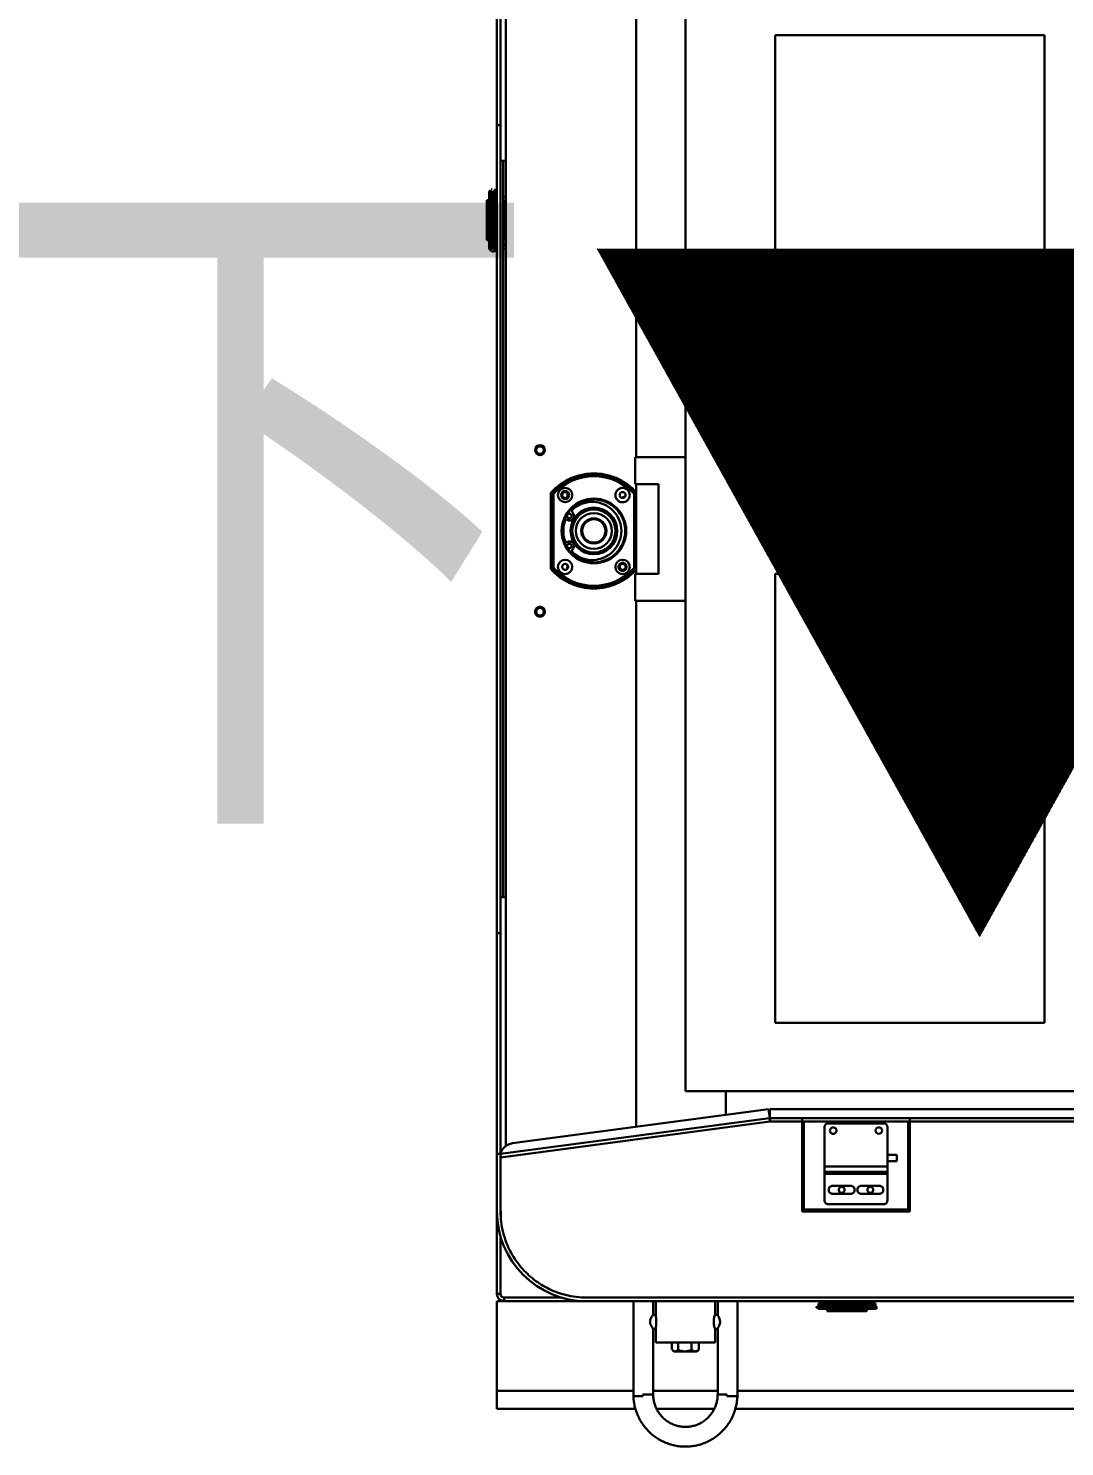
# Model space of a CAD drawing. Header units: millimetres. Extents: x 914 to 910632, y -176 to 682692.
# Drawn here: x 25103 to 25680, y 7690 to 8480 of the extents above; entities that cross this region are included whole.
import ezdxf

# ---------------------------------------------------------------- set-up
doc = ezdxf.new("R2010")
doc.units = ezdxf.units.MM
doc.layers.add('画图', color=3, linetype='Continuous', lineweight=30)
doc.styles.add('仿宋体', font='', dxfattribs={"width": 0.8})
doc.styles.get('仿宋体').set_extended_font_data('仿宋_GB2312')

# ---------------------------------------------------------------- blocks, each defined once
blk = doc.blocks.new('SDHGSJH')
at = {"color": 7, "linetype": 'Continuous', "lineweight": 30}
for p, q in [((2774.19, 490.21), (2047, 490.21)), ((2818.07, 490.21), (2785.94, 490.21)), ((2907, 490.21), (2829.82, 490.21)), ((2907, 490.21), (2907, 480.21)), ((2773.04, 483.34), (2773.04, 430.21)), ((2773.09, 483.21), (2773.05, 483.21)), ((2778.87, 483.21), (2778.86, 482.21)), ((2784.04, 445.51), (2784.04, 482.21)), ((2819.96, 482.21), (2819.96, 445.55)), ((2825.78, 482.21), (2825.77, 483.21)), ((2830.96, 430.21), (2830.96, 483.34)), ((2907, 480.21), (2907, 430.21)), ((2798.54, 458.21), (2798.54, 457.27)), ((2800.45, 458.04), (2801.62, 458.21)), ((2801.62, 458.21), (2802, 458.16)), ((2809.29, 457.42), (2808.5, 458.21)), ((2785.5, 453.21), (2785.5, 445.55)), ((2818.43, 453.21), (2785.53, 453.21)), ((2794.51, 457.21), (2794.51, 453.21)), ((2798.36, 457.4), (2798.54, 457.47)), ((2798.64, 457.21), (2798.64, 453.21)), ((2806.13, 457.21), (2806.13, 453.21)), ((2809.49, 453.21), (2809.49, 457.21)), ((2818.5, 445.4), (2818.5, 453.21)), ((2785.53, 445.55), (2784.04, 445.55)), ((2819.97, 445.55), (2818.5, 445.55)), ((2696, 434.51), (2728, 434.51)), ((2700.9, 435.81), (2706.13, 435.81)), ((2700.9, 435.81), (2700.9, 434.51)), ((2706.13, 434.51), (2706.13, 435.81)), ((2706.6, 435.81), (2717.4, 435.81)), ((2706.6, 435.52), (2706.6, 434.51)), ((2717.4, 435.52), (2706.6, 435.52)), ((2717.4, 435.81), (2717.88, 435.81)), ((2717.4, 434.51), (2717.4, 435.52)), ((2717.88, 435.81), (2723.1, 435.81)), ((2723.1, 434.51), (2723.1, 435.81)), ((2784.04, 430.21), (2784.04, 437.91)), ((2784.04, 437.88), (2785.53, 437.88)), ((2785.5, 437.88), (2785.5, 430.21)), ((2818.5, 430.21), (2818.5, 438.02)), ((2818.5, 437.88), (2819.97, 437.88)), ((2819.96, 437.88), (2819.96, 430.21)), ((2857, 430.21), (2097, 430.21)), ((2097, 428.21), (2857, 428.21)), ((2695.26, 433.77), (2695.85, 434.37)), ((2695.97, 433.16), (2695.26, 433.77)), ((2695.85, 434.37), (2728.15, 434.37)), ((2728.03, 433.16), (2695.97, 433.16)), ((2696.18, 432.81), (2727.82, 432.81)), ((2696.18, 431.51), (2696.18, 432.81)), ((2727.82, 431.51), (2696.18, 431.51)), ((2700.67, 431.51), (2700.67, 430.21)), ((2723.33, 431.51), (2723.33, 430.21)), ((2727.82, 432.81), (2727.82, 431.51)), ((2728.74, 433.77), (2728.03, 433.16)), ((2728.15, 434.37), (2728.74, 433.77)), ((2729.35, 433.16), (2728.74, 433.77)), ((2856.94, 428.09), (2858.86, 427.98)), ((2903, 430.21), (2857, 430.21)), ((2907, 430.21), (2857, 430.21)), ((2903, 428.21), (2871, 428.21)), ((2903, 428.21), (2903, 430.21)), ((2905, 394.21), (2905, 426.21)), ((2907, 426.21), (2905, 426.21)), ((2907, 380.21), (2907, 426.21)), ((2677, 380.21), (2737, 380.21)), ((2677, 330.21), (2677, 380.21)), ((2677, 379.21), (2678, 379.21)), ((2736, 379.21), (2678, 379.21)), ((2678, 379.21), (2678, 330.21)), ((2736, 330.21), (2736, 379.21)), ((2737, 380.21), (2737, 330.21)), ((2904.75, 382.25), (2904.88, 380.15)), ((2905, 380.21), (2905, 348.21)), ((2905, 350.21), (2905, 380.21)), ((2907, 348.21), (2907, 380.21)), ((2689.5, 359.21), (2689.5, 374.21)), ((2691.5, 376.21), (2722.5, 376.21)), ((2724.5, 374.21), (2724.5, 359.21)), ((2704, 370.46), (2694, 370.46)), ((2694, 365.96), (2704, 365.96)), ((2720, 370.46), (2710, 370.46)), ((2710, 365.96), (2720, 365.96)), ((2689.5, 359.21), (2724.5, 359.21)), ((2689.5, 358.21), (2689.5, 359.21)), ((2724.5, 358.21), (2689.5, 358.21)), ((2689.5, 358.21), (2689.5, 355.21)), ((2724.5, 359.21), (2724.5, 358.21)), ((2724.5, 355.21), (2724.5, 358.21)), ((2737, 358.71), (2737, 358.71)), ((2689.5, 352.21), (2684.3, 352.21)), ((2684.3, 352.21), (2684.3, 348.81)), ((2684.3, 348.81), (2689.5, 348.81)), ((2689.5, 355.21), (2724.5, 355.21)), ((2689.5, 333.21), (2689.5, 355.21)), ((2724.5, 355.21), (2724.5, 333.21)), ((2737, 350.71), (2737, 350.71)), ((2904.74, 350.19), (2754.93, 330.22)), ((2755, 330.21), (2905, 350.21)), ((2905, 348.21), (2755.2, 328.24)), ((2904.74, 350.19), (2905, 348.21)), ((2905, 348.21), (2907, 348.21)), ((2905, 348.21), (2905, 225.21)), ((2907, 348.21), (2907, 225.21)), ((2898.31, 342.28), (2755.73, 323.26)), ((2902, -343.34), (2902, 343.77)), ((2829.5, 40.21), (2829.5, 333.1)), ((2677, 330.21), (2277, 330.21)), ((2277, 328.21), (2677, 328.21)), ((2677, 328.21), (2677, 330.21)), ((2678, 330.21), (2677, 330.21)), ((2737, 328.21), (2677, 328.21)), ((2678, 330.21), (2736, 330.21)), ((2722.5, 331.21), (2691.5, 331.21)), ((2737, 330.21), (2736, 330.21)), ((2737, 330.21), (2737, 328.21)), ((2754.8, 330.21), (2737, 330.21)), ((2737, 330.21), (2755, 330.21)), ((2737, 328.21), (2754.8, 328.21)), ((2754.8, 328.21), (2754.8, 330.21)), ((2754.93, 328.21), (2754.8, 328.21)), ((2755.2, 328.24), (2754.93, 330.22)), ((2754.93, 323.21), (2754.93, 328.21)), ((2755.2, 326.21), (2754.93, 326.21)), ((2755.2, 328.24), (2755.07, 328.22)), ((2755.07, 328.22), (2755.73, 323.26)), ((2755.2, 326.21), (2755.29, 326.52)), ((2779.5, 326.43), (2779.5, 313.21)), ((2199.07, 323.21), (2754.93, 323.21)), ((2152, 313.21), (2802, 313.21)), ((2802, 313.21), (2802, -312.79)), ((2602, 275.21), (2602, 25.21)), ((2752, 275.21), (2602, 275.21)), ((2752, 25.21), (2752, 275.21)), ((2907, 225.21), (2905, 225.21)), ((2905, 225.21), (2905, -224.79)), ((2907, 225.21), (2907, -224.79)), ((2903.5, 205.21), (2903.5, -204.79)), ((2802, 40.21), (2830, 40.21)), ((2830, 40.21), (2830, 25.21)), ((2602, 25.21), (2752, 25.21)), ((2817, 25.21), (2817, -24.79)), ((2830, 25.21), (2817, 25.21)), ((2829.5, -24.79), (2829.5, 25.21)), ((2830, 22.06), (2830.5, 21.86)), ((2830, -19.51), (2830, 22.06)), ((2830.5, 21.86), (2830.5, -19.32)), ((2867.65, 20.76), (2867.88, 22.19)), ((2875.5, 21.86), (2876, 22.06)), ((2875.5, -19.32), (2875.5, 21.86)), ((2876, 22.06), (2876, -19.51)), ((2877, 22.44), (2877, -19.89)), ((2867.51, 7.28), (2869.17, 7.97)), ((2869.17, -5.43), (2867.51, -4.74)), ((2830.5, -19.32), (2830, -19.51)), ((2835.75, -18.01), (2837, -17.29)), ((2867.75, -19.45), (2867.75, -18.01)), ((2876, -19.51), (2875.5, -19.32)), ((2602, -24.79), (2602, -274.79)), ((2752, -24.79), (2602, -24.79)), ((2752, -274.79), (2752, -24.79)), ((2817, -24.79), (2830, -24.79)), ((2830, -24.79), (2830, -39.79)), ((2802, -39.79), (2830, -39.79)), ((2829.5, -332.68), (2829.5, -39.79)), ((2903.5, -155.79), (2902, -155.79)), ((2902, -157.79), (2903.5, -157.79)), ((2908.3, -154.79), (2907.3, -154.79)), ((2907.3, -154.79), (2907.3, -154.89)), ((2907.3, -154.89), (2908.3, -154.89)), ((2907.3, -188.69), (2907.3, -154.89)), ((2908.3, -154.29), (2908.3, -154.79)), ((2909.59, -154.29), (2908.3, -154.29)), ((2908.3, -154.89), (2908.3, -155.97)), ((2908.3, -187.6), (2908.3, -155.97)), ((2908.3, -155.97), (2909.59, -155.97)), ((2909.59, -155.97), (2909.59, -187.6)), ((2910.56, -155.05), (2909.85, -154.34)), ((2909.95, -187.82), (2909.95, -155.76)), ((2911.15, -155.64), (2910.56, -155.05)), ((2911.15, -155.64), (2911.15, -187.93)), ((2911.3, -155.79), (2911.3, -187.79)), ((2902, -158.79), (2903.5, -158.79)), ((2903.5, -158.85), (2902, -158.88)), ((2903.5, -160.45), (2903.1, -160.45)), ((2903.1, -160.45), (2903.1, -183.12)), ((2907.3, -160.45), (2907, -160.45)), ((2912.6, -160.69), (2911.3, -160.69)), ((2912.6, -160.69), (2912.6, -165.91)), ((2912.31, -166.39), (2911.3, -166.39)), ((2912.31, -166.39), (2912.31, -177.19)), ((2912.6, -166.39), (2912.31, -166.39)), ((2912.6, -165.91), (2912.6, -166.39)), ((2912.6, -166.39), (2912.6, -177.19)), ((2911.3, -177.19), (2912.31, -177.19)), ((2912.31, -177.19), (2912.6, -177.19)), ((2912.6, -177.19), (2912.6, -177.66)), ((2912.6, -177.66), (2912.6, -182.89)), ((2902, -184.79), (2903.5, -184.79)), ((2903.5, -183.12), (2903.1, -183.12)), ((2907.3, -183.12), (2907, -183.12)), ((2908.3, -188.69), (2907.3, -188.69)), ((2907.3, -188.79), (2908.3, -188.79)), ((2909.59, -187.6), (2908.3, -187.6)), ((2908.3, -187.6), (2908.3, -188.69)), ((2910.56, -188.53), (2909.95, -187.82)), ((2911.15, -187.93), (2910.56, -188.53)), ((2911.3, -182.89), (2912.6, -182.89)), ((2902, -204.79), (2905, -204.79)), ((2905, -224.79), (2907, -224.79)), ((2905, -347.79), (2905, -224.79)), ((2907, -224.79), (2907, -347.79)), ((2602, -274.79), (2752, -274.79))]:
    blk.add_line(p, q, dxfattribs=at)
at = {"color": 8, "linetype": 'Continuous', "lineweight": 30}
for p, q in [((2778.86, 482.21), (2784.04, 482.21)), ((2819.96, 482.21), (2825.78, 482.21)), ((2047, 480.21), (2773.04, 480.21)), ((2784.04, 480.21), (2819.96, 480.21)), ((2830.96, 480.21), (2907, 480.21)), ((2717.88, 435.81), (2717.88, 434.51)), ((2755.33, 326.23), (2755.2, 326.21)), ((2911.3, -165.91), (2912.6, -165.91)), ((2912.6, -177.66), (2911.3, -177.66))]:
    blk.add_line(p, q, dxfattribs=at)
at = {"color": 7, "linetype": 'Continuous', "lineweight": 30}
for centre, radius in [((2694.3, 335.21), 1.8), ((2883, 46.27), 2.1), ((2837, 21.27), 4), ((2869, 21.27), 4), ((2853, 1.27), 18), ((2853, 1.27), 17.5), ((2853, 1.27), 13), ((2853, 1.27), 12.5), ((2853, 1.27), 12), ((2853, 1.27), 10), ((2853, 1.27), 7), ((2853, 1.27), 6.5), ((2869, -18.73), 4), ((2869, -18.73), 2.25), ((2883, -43.73), 2.75)]:
    blk.add_circle(centre, radius, dxfattribs=at)
for centre, radius, start, end in [((2773.13, 479.46), 63.7, 224.88354, 225.06982), ((2857, 380.21), 50, 0, 90), ((2903, 426.21), 2, 0, 90), ((2897.25, 350.21), 8, 277.59464, 345.57033), ((2853, 1.27), 31, 42.10345, 137.89655), ((2853, 1.27), 30.5, 42.46372, 137.53628), ((2853.9, 1.27), 16.2, 48.643, 311.357), ((2853, 1.27), 31, 222.10345, 317.89655), ((2853, 1.27), 30.5, 222.46372, 317.53628), ((2914.8, -159.29), 6, 135.00675, 143.99108), ((2925.76, -141.2), 20.54, 224.68781, 225.26556)]:
    blk.add_arc(centre, radius, start, end, dxfattribs=at)
for points, knots in [([(2830.93, 483.21), (2830.92, 483.47), (2830.89, 484.73), (2830.61, 486.99), (2829.97, 489.95), (2829, 492.83), (2827.75, 495.59), (2826.22, 498.21), (2824.42, 500.65), (2822.38, 502.89), (2820.12, 504.9), (2817.66, 506.67), (2815.03, 508.17), (2812.25, 509.39), (2809.37, 510.31), (2806.4, 510.93), (2803.39, 511.23), (2800.36, 511.22), (2797.35, 510.89), (2794.39, 510.25), (2791.52, 509.3), (2788.76, 508.06), (2786.14, 506.54), (2783.69, 504.75), (2781.45, 502.72), (2779.42, 500.46), (2777.65, 498), (2776.14, 495.38), (2774.91, 492.61), (2773.97, 489.72), (2773.36, 486.75), (2773.09, 484.57), (2773.07, 483.39), (2773.07, 483.21)], [0, 0, 0, 0, 0.008582, 0.042564, 0.076555, 0.110547, 0.144538, 0.178529, 0.212518, 0.246505, 0.280493, 0.314477, 0.348461, 0.382442, 0.416424, 0.450404, 0.484384, 0.518361, 0.552339, 0.586317, 0.620295, 0.654274, 0.688253, 0.722232, 0.756213, 0.790196, 0.82418, 0.858165, 0.892153, 0.926141, 0.96013, 0.994121, 1, 1, 1, 1]), ([(2784.05, 482.21), (2784.05, 482.46), (2784.05, 483.51), (2784.27, 485.35), (2784.83, 487.67), (2785.7, 489.89), (2786.86, 491.99), (2788.28, 493.91), (2789.94, 495.62), (2791.81, 497.1), (2793.86, 498.32), (2796.06, 499.25), (2798.36, 499.89), (2800.72, 500.22), (2803.11, 500.23), (2805.47, 499.93), (2807.78, 499.31), (2809.98, 498.39), (2812.05, 497.19), (2813.94, 495.73), (2815.61, 494.03), (2817.05, 492.12), (2818.23, 490.04), (2819.12, 487.83), (2819.71, 485.51), (2819.94, 483.62), (2819.95, 482.52), (2819.96, 482.21)], [0, 0, 0, 0, 0.013413, 0.0555565, 0.097723, 0.1398914, 0.1820618, 0.2242369, 0.2664173, 0.3086026, 0.3507931, 0.3929914, 0.4351937, 0.4773969, 0.5196097, 0.5618194, 0.6040274, 0.646239, 0.6884436, 0.7306449, 0.7728402, 0.8150291, 0.8572143, 0.8993919, 0.9415661, 0.9837357, 1, 1, 1, 1]), ([(2773.05, 483.21), (2773.18, 483.21), (2773.43, 483.21), (2774.81, 483.21), (2776.7, 483.21), (2778.15, 483.21), (2778.87, 483.21)], [0, 0, 0, 0, 0.250002, 0.499998, 0.749997, 1, 1, 1, 1]), ([(2825.77, 483.21), (2826.49, 483.21), (2827.92, 483.21), (2829.66, 483.21), (2830.79, 483.21), (2830.87, 483.21), (2830.91, 483.21)], [0, 0, 0, 0, 0.259642, 0.519283, 0.778914, 1, 1, 1, 1]), ([(2796.57, 458.21), (2796.21, 458.16), (2795.49, 458.04), (2794.84, 457.49), (2794.51, 457.21)], [0, 0, 0, 0, 0.49807, 1, 1, 1, 1]), ([(2794.51, 457.21), (2794.77, 457.48), (2795.31, 458.04), (2795.9, 458.15), (2796.19, 458.21)], [0, 0, 0, 0, 0.498759, 1, 1, 1, 1]), ([(2796.57, 458.21), (2796.31, 458.21), (2795.77, 458.21), (2795.46, 458.21), (2795.53, 458.21), (2795.54, 458.21)], [0, 0, 0, 0, 0.4414792, 0.8985341, 1, 1, 1, 1]), ([(2798.64, 457.21), (2798.31, 457.48), (2797.65, 458.04), (2796.93, 458.15), (2796.57, 458.21)], [0, 0, 0, 0, 0.498768, 1, 1, 1, 1]), ([(2802.38, 458.21), (2801.82, 458.21), (2800.69, 458.21), (2799.06, 458.21), (2797.61, 458.21), (2796.91, 458.21), (2796.57, 458.21)], [0, 0, 0, 0, 0.245681, 0.500016, 0.754349, 1, 1, 1, 1]), ([(2802.38, 458.21), (2801.73, 458.16), (2800.42, 458.04), (2799.23, 457.49), (2798.64, 457.21)], [0, 0, 0, 0, 0.498102, 1, 1, 1, 1]), ([(2806.13, 457.21), (2805.54, 457.48), (2804.35, 458.04), (2803.04, 458.15), (2802.38, 458.21)], [0, 0, 0, 0, 0.498742, 1, 1, 1, 1]), ([(2807.81, 458.21), (2807.52, 458.21), (2806.93, 458.21), (2805.61, 458.21), (2804.07, 458.21), (2802.95, 458.21), (2802.38, 458.21)], [0, 0, 0, 0, 0.250003, 0.500004, 0.750011, 1, 1, 1, 1]), ([(2807.81, 458.21), (2807.52, 458.16), (2806.93, 458.04), (2806.4, 457.49), (2806.13, 457.21)], [0, 0, 0, 0, 0.498072, 1, 1, 1, 1]), ([(2808.46, 458.21), (2808.45, 458.21), (2808.44, 458.21), (2808.04, 458.21), (2807.81, 458.21)], [0, 0, 0, 0, 0.437504, 1, 1, 1, 1]), ([(2809.27, 457.4), (2809.08, 457.6), (2808.61, 458.07), (2808.11, 458.16), (2807.81, 458.21)], [0, 0, 0, 0, 0.420132, 1, 1, 1, 1]), ([(2782.7, 441.71), (2782.72, 441.97), (2782.75, 442.49), (2783.01, 443.45), (2783.49, 444.48), (2783.88, 445.17), (2784.03, 445.47), (2784.03, 445.5), (2784.03, 445.51)], [0, 0, 0, 0, 0.1283009, 0.2644613, 0.5277932, 0.7906566, 0.9243572, 1, 1, 1, 1]), ([(2786.2, 441.71), (2786.2, 441.96), (2786.19, 442.46), (2786.11, 443.42), (2785.92, 444.49), (2785.71, 445.2), (2785.58, 445.5), (2785.55, 445.53), (2785.53, 445.55)], [0, 0, 0, 0, 0.1215796, 0.2505619, 0.4999379, 0.7493075, 0.8780649, 1, 1, 1, 1]), ([(2818.5, 445.4), (2818.5, 445.36), (2818.5, 445.18), (2818.41, 444.48), (2818.31, 443.42), (2818.25, 442.46), (2818.25, 441.96), (2818.25, 441.71)], [0, 0, 0, 0, 0.104208, 0.40261, 0.7007, 0.854743, 1, 1, 1, 1]), ([(2819.97, 445.55), (2819.99, 445.53), (2820.05, 445.5), (2820.32, 445.18), (2820.84, 444.47), (2821.39, 443.45), (2821.7, 442.49), (2821.73, 441.97), (2821.75, 441.71)], [0, 0, 0, 0, 0.1238619, 0.2506204, 0.5000255, 0.74908, 0.8782671, 1, 1, 1, 1]), ([(2696, 434.51), (2696, 434.51), (2696, 434.51), (2695.97, 434.48), (2695.92, 434.43), (2695.88, 434.39), (2695.85, 434.37)], [0, 0, 0, 0, 0.222297, 0.458864, 0.716342, 1, 1, 1, 1]), ([(2706.13, 435.81), (2706.19, 435.81), (2706.33, 435.81), (2706.48, 435.81), (2706.58, 435.81), (2706.59, 435.81), (2706.6, 435.81)], [0, 0, 0, 0, 0.249883, 0.499935, 0.749881, 1, 1, 1, 1]), ([(2706.6, 435.81), (2706.6, 435.8), (2706.6, 435.77), (2706.6, 435.6), (2706.6, 435.52)], [0, 0, 0, 0, 0.50004, 1, 1, 1, 1]), ([(2717.4, 435.52), (2717.4, 435.6), (2717.4, 435.77), (2717.4, 435.8), (2717.4, 435.81)], [0, 0, 0, 0, 0.49996, 1, 1, 1, 1]), ([(2784.03, 437.91), (2784.03, 437.92), (2784.03, 437.95), (2783.88, 438.25), (2783.49, 438.95), (2783.01, 439.97), (2782.75, 440.94), (2782.72, 441.46), (2782.7, 441.71)], [0, 0, 0, 0, 0.075684, 0.209427, 0.47253, 0.735275, 0.871573, 1, 1, 1, 1]), ([(2785.53, 437.88), (2785.55, 437.89), (2785.58, 437.92), (2785.71, 438.22), (2785.92, 438.93), (2786.11, 440), (2786.19, 440.96), (2786.2, 441.47), (2786.2, 441.71)], [0, 0, 0, 0, 0.121815, 0.250436, 0.499907, 0.749483, 0.878421, 1, 1, 1, 1]), ([(2818.25, 441.71), (2818.25, 441.47), (2818.25, 440.96), (2818.31, 440), (2818.41, 438.94), (2818.5, 438.2), (2818.5, 438.01), (2818.5, 437.95)], [0, 0, 0, 0, 0.138406, 0.285182, 0.569281, 0.853462, 1, 1, 1, 1]), ([(2821.75, 441.71), (2821.73, 441.46), (2821.7, 440.94), (2821.39, 439.97), (2820.84, 438.95), (2820.32, 438.24), (2820.05, 437.92), (2819.99, 437.89), (2819.97, 437.88)], [0, 0, 0, 0, 0.121614, 0.250686, 0.500289, 0.749458, 0.876176, 1, 1, 1, 1]), ([(2695.97, 433.16), (2696.02, 433.12), (2696.1, 433.05), (2696.17, 432.92), (2696.18, 432.84), (2696.18, 432.81)], [0, 0, 0, 0, 0.498673, 0.763987, 1, 1, 1, 1]), ([(2727.82, 432.81), (2727.82, 432.84), (2727.83, 432.92), (2727.9, 433.05), (2727.98, 433.12), (2728.03, 433.16)], [0, 0, 0, 0, 0.2360405, 0.5009347, 1, 1, 1, 1]), ([(2857, 428.21), (2858.95, 428.14), (2862.91, 428), (2868.85, 426.85), (2874.29, 425.11), (2879.12, 422.91), (2883.34, 420.44), (2887.32, 417.54), (2891, 414.21), (2894.32, 410.53), (2897.23, 406.55), (2899.69, 402.33), (2901.89, 397.5), (2903.64, 392.07), (2904.79, 386.13), (2904.93, 382.16), (2905, 380.21)], [0, 0, 0, 0, 0.077629, 0.157663, 0.23995, 0.304275, 0.368607, 0.4343, 0.500001, 0.565693, 0.631394, 0.695718, 0.760048, 0.84233, 0.922368, 1, 1, 1, 1]), ([(2905, 380.21), (2904.93, 382.16), (2904.79, 386.13), (2903.64, 392.07), (2901.89, 397.5), (2899.69, 402.33), (2897.23, 406.55), (2894.32, 410.53), (2891, 414.21), (2887.32, 417.54), (2883.34, 420.44), (2879.12, 422.91), (2874.29, 425.11), (2868.85, 426.85), (2862.91, 428), (2858.95, 428.14), (2857, 428.21)], [0, 0, 0, 0, 0.077629, 0.157665, 0.239952, 0.304275, 0.368606, 0.4343, 0.499999, 0.565693, 0.631393, 0.695718, 0.76005, 0.84233, 0.922368, 1, 1, 1, 1]), ([(2903, 430.21), (2903.5, 430.16), (2904.28, 430.08), (2905.21, 429.58), (2905.85, 429.06), (2906.37, 428.42), (2906.86, 427.49), (2906.95, 426.72), (2907, 426.21)], [0, 0, 0, 0, 0.23947, 0.368375, 0.49999, 0.631645, 0.760549, 1, 1, 1, 1]), ([(2737, 379.21), (2736.98, 379.21), (2736.95, 379.21), (2736.72, 379.21), (2736.39, 379.21), (2736.13, 379.21), (2736, 379.21)], [0, 0, 0, 0, 0.25, 0.500007, 0.750015, 1, 1, 1, 1]), ([(2689.5, 374.21), (2689.53, 374.46), (2689.57, 374.85), (2689.82, 375.32), (2690.08, 375.64), (2690.39, 375.89), (2690.86, 376.14), (2691.25, 376.19), (2691.5, 376.21)], [0, 0, 0, 0, 0.239416, 0.369623, 0.499983, 0.630152, 0.760547, 1, 1, 1, 1]), ([(2722.5, 376.21), (2722.75, 376.19), (2723.14, 376.14), (2723.61, 375.89), (2723.92, 375.64), (2724.18, 375.32), (2724.43, 374.85), (2724.47, 374.46), (2724.5, 374.21)], [0, 0, 0, 0, 0.2394529, 0.3696593, 0.5000188, 0.6302417, 0.7605845, 1, 1, 1, 1]), ([(2694, 370.46), (2693.72, 370.43), (2693.28, 370.39), (2692.76, 370.11), (2692.4, 369.81), (2692.11, 369.46), (2691.83, 368.93), (2691.7, 368.21), (2691.83, 367.49), (2692.11, 366.97), (2692.4, 366.61), (2692.76, 366.32), (2693.28, 366.04), (2693.72, 365.99), (2694, 365.96)], [0, 0, 0, 0, 0.119725, 0.184839, 0.249994, 0.3151, 0.380268, 0.499996, 0.619724, 0.684816, 0.750005, 0.815085, 0.880275, 1, 1, 1, 1]), ([(2697.35, 368.21), (2697.37, 368.42), (2697.41, 368.74), (2697.61, 369.12), (2697.83, 369.39), (2698.09, 369.6), (2698.47, 369.8), (2699, 369.9), (2699.53, 369.8), (2699.91, 369.6), (2700.17, 369.39), (2700.39, 369.12), (2700.59, 368.74), (2700.63, 368.42), (2700.65, 368.21)], [0, 0, 0, 0, 0.1197174, 0.1848198, 0.2500135, 0.3150918, 0.3802868, 0.4999902, 0.6197389, 0.6847897, 0.7500046, 0.8150683, 0.8802739, 1, 1, 1, 1]), ([(2700.65, 368.21), (2700.63, 368), (2700.59, 367.68), (2700.39, 367.3), (2700.18, 367.04), (2699.91, 366.82), (2699.53, 366.62), (2699, 366.52), (2698.47, 366.62), (2698.09, 366.82), (2697.83, 367.04), (2697.61, 367.3), (2697.41, 367.68), (2697.37, 368), (2697.35, 368.21)], [0, 0, 0, 0, 0.1197261, 0.1848285, 0.2499929, 0.3151071, 0.3802611, 0.5000098, 0.6197132, 0.6848049, 0.749984, 0.815077, 0.8802826, 1, 1, 1, 1]), ([(2704, 365.96), (2704.28, 365.99), (2704.72, 366.04), (2705.24, 366.32), (2705.6, 366.61), (2705.89, 366.97), (2706.17, 367.49), (2706.3, 368.21), (2706.17, 368.93), (2705.89, 369.46), (2705.6, 369.81), (2705.24, 370.11), (2704.72, 370.39), (2704.28, 370.43), (2704, 370.46)], [0, 0, 0, 0, 0.119698, 0.184815, 0.249999, 0.315109, 0.380265, 0.499999, 0.619733, 0.684828, 0.749999, 0.815109, 0.880302, 1, 1, 1, 1]), ([(2710, 370.46), (2709.72, 370.43), (2709.28, 370.39), (2708.76, 370.11), (2708.4, 369.81), (2708.11, 369.46), (2707.83, 368.93), (2707.7, 368.21), (2707.83, 367.49), (2708.11, 366.97), (2708.4, 366.61), (2708.76, 366.32), (2709.28, 366.04), (2709.72, 365.99), (2710, 365.96)], [0, 0, 0, 0, 0.119699, 0.184816, 0.250001, 0.31509, 0.380261, 0.499996, 0.619731, 0.684826, 0.749997, 0.815108, 0.880301, 1, 1, 1, 1]), ([(2713.35, 368.21), (2713.37, 368.42), (2713.41, 368.74), (2713.61, 369.12), (2713.82, 369.39), (2714.09, 369.6), (2714.47, 369.8), (2715, 369.9), (2715.53, 369.8), (2715.91, 369.6), (2716.17, 369.39), (2716.39, 369.12), (2716.59, 368.74), (2716.63, 368.42), (2716.65, 368.21)], [0, 0, 0, 0, 0.119725, 0.184826, 0.24999, 0.315104, 0.380298, 0.5, 0.619702, 0.684793, 0.750007, 0.81507, 0.880275, 1, 1, 1, 1]), ([(2716.65, 368.21), (2716.63, 368), (2716.59, 367.68), (2716.39, 367.3), (2716.18, 367.04), (2715.91, 366.82), (2715.53, 366.62), (2715, 366.52), (2714.47, 366.62), (2714.09, 366.82), (2713.83, 367.04), (2713.61, 367.3), (2713.41, 367.68), (2713.37, 368), (2713.35, 368.21)], [0, 0, 0, 0, 0.119725, 0.184826, 0.24999, 0.315104, 0.380298, 0.5, 0.619702, 0.684793, 0.750007, 0.81507, 0.880275, 1, 1, 1, 1]), ([(2720, 365.96), (2720.28, 365.99), (2720.72, 366.04), (2721.24, 366.32), (2721.6, 366.61), (2721.89, 366.97), (2722.17, 367.49), (2722.3, 368.21), (2722.17, 368.93), (2721.89, 369.46), (2721.6, 369.81), (2721.24, 370.11), (2720.72, 370.39), (2720.28, 370.43), (2720, 370.46)], [0, 0, 0, 0, 0.119699, 0.184816, 0.250001, 0.31509, 0.380261, 0.499996, 0.619731, 0.684826, 0.749997, 0.815108, 0.880301, 1, 1, 1, 1]), ([(2691.5, 331.21), (2691.25, 331.24), (2690.86, 331.28), (2690.39, 331.53), (2690.08, 331.79), (2689.82, 332.11), (2689.57, 332.57), (2689.53, 332.96), (2689.5, 333.21)], [0, 0, 0, 0, 0.239443, 0.369666, 0.5, 0.630173, 0.76055, 1, 1, 1, 1]), ([(2721.5, 335.21), (2721.48, 335.44), (2721.44, 335.79), (2721.21, 336.21), (2720.98, 336.49), (2720.7, 336.73), (2720.28, 336.94), (2719.7, 337.06), (2719.12, 336.94), (2718.7, 336.73), (2718.42, 336.49), (2718.19, 336.21), (2717.96, 335.79), (2717.92, 335.44), (2717.9, 335.21)], [0, 0, 0, 0, 0.119721, 0.18483, 0.249994, 0.315095, 0.380289, 0.50001, 0.619731, 0.68483, 0.749991, 0.815105, 0.880271, 1, 1, 1, 1]), ([(2717.9, 335.21), (2717.92, 334.99), (2717.96, 334.64), (2718.19, 334.22), (2718.42, 333.93), (2718.7, 333.7), (2719.12, 333.48), (2719.7, 333.37), (2720.28, 333.48), (2720.7, 333.7), (2720.98, 333.93), (2721.21, 334.22), (2721.44, 334.64), (2721.48, 334.99), (2721.5, 335.21)], [0, 0, 0, 0, 0.119728, 0.184817, 0.250006, 0.315074, 0.380268, 0.499991, 0.619715, 0.684814, 0.750006, 0.815077, 0.88028, 1, 1, 1, 1]), ([(2724.5, 333.21), (2724.47, 332.96), (2724.43, 332.57), (2724.18, 332.11), (2723.92, 331.79), (2723.61, 331.53), (2723.14, 331.28), (2722.75, 331.24), (2722.5, 331.21)], [0, 0, 0, 0, 0.2394472, 0.3696167, 0.5000026, 0.6301688, 0.7605599, 1, 1, 1, 1]), ([(2905, 205.21), (2904.91, 205.21), (2904.78, 205.21), (2903.99, 205.21), (2903.15, 205.21), (2902.46, 205.21), (2902.03, 205.21), (2902, 205.21)], [0, 0, 0, 0, 0.372338, 0.572771, 0.777475, 0.982153, 1, 1, 1, 1]), ([(2883, 43.52), (2882.65, 43.56), (2882.12, 43.62), (2881.48, 43.96), (2881.04, 44.31), (2880.68, 44.75), (2880.35, 45.39), (2880.18, 46.27), (2880.35, 47.15), (2880.68, 47.79), (2881.04, 48.23), (2881.48, 48.59), (2882.12, 48.93), (2882.65, 48.98), (2883, 49.02)], [0, 0, 0, 0, 0.119731, 0.184833, 0.250006, 0.315109, 0.380273, 0.500004, 0.619721, 0.684824, 0.749998, 0.815101, 0.880272, 1, 1, 1, 1]), ([(2883, 49.02), (2883.35, 48.98), (2883.88, 48.93), (2884.52, 48.59), (2884.96, 48.23), (2885.32, 47.79), (2885.65, 47.15), (2885.82, 46.27), (2885.65, 45.39), (2885.32, 44.75), (2884.96, 44.31), (2884.52, 43.96), (2883.88, 43.62), (2883.35, 43.56), (2883, 43.52)], [0, 0, 0, 0, 0.119727, 0.184834, 0.249997, 0.31511, 0.380286, 0.499996, 0.61972, 0.684834, 0.749997, 0.815107, 0.880271, 1, 1, 1, 1]), ([(2829.5, 22.95), (2830.1, 23.59), (2831.47, 25.04), (2833.92, 27.03), (2836.76, 28.92), (2839.81, 30.49), (2843.01, 31.74), (2846.3, 32.62), (2849.65, 33.16), (2853, 33.33), (2856.35, 33.16), (2859.7, 32.62), (2862.99, 31.74), (2866.19, 30.49), (2869.24, 28.92), (2872.08, 27.03), (2874.71, 24.89), (2876.24, 23.25), (2877, 22.44)], [0, 0, 0, 0, 0.049265, 0.111882, 0.17593, 0.23999, 0.304037, 0.368098, 0.430707, 0.493327, 0.555938, 0.618556, 0.682604, 0.746664, 0.810714, 0.874772, 0.937384, 1, 1, 1, 1]), ([(2839.25, 21.27), (2839.22, 21.55), (2839.17, 21.99), (2838.89, 22.52), (2838.6, 22.87), (2838.24, 23.17), (2837.72, 23.44), (2837, 23.58), (2836.28, 23.44), (2835.76, 23.17), (2835.4, 22.87), (2835.11, 22.52), (2834.83, 21.99), (2834.78, 21.55), (2834.75, 21.27)], [0, 0, 0, 0, 0.1197219, 0.184829, 0.2500096, 0.3151057, 0.3802734, 0.4999985, 0.6197237, 0.6848079, 0.7499885, 0.8150953, 0.8802781, 1, 1, 1, 1]), ([(2834.75, 21.27), (2834.78, 20.99), (2834.83, 20.55), (2835.11, 20.03), (2835.4, 19.67), (2835.76, 19.38), (2836.28, 19.11), (2837, 18.97), (2837.72, 19.11), (2838.24, 19.38), (2838.6, 19.67), (2838.89, 20.03), (2839.17, 20.55), (2839.22, 20.99), (2839.25, 21.27)], [0, 0, 0, 0, 0.1197093, 0.1848185, 0.2500013, 0.3150996, 0.3802695, 0.4999985, 0.6197276, 0.684814, 0.7499968, 0.8151058, 0.8802907, 1, 1, 1, 1]), ([(2835.35, 21.27), (2835.37, 21.48), (2835.41, 21.8), (2835.61, 22.18), (2835.82, 22.45), (2836.09, 22.66), (2836.47, 22.86), (2837, 22.96), (2837.53, 22.86), (2837.91, 22.66), (2838.17, 22.45), (2838.39, 22.18), (2838.59, 21.8), (2838.63, 21.48), (2838.65, 21.27)], [0, 0, 0, 0, 0.1197204, 0.1848198, 0.2499991, 0.3150955, 0.3802981, 0.4999958, 0.6197389, 0.6847867, 0.7499984, 0.815077, 0.8802796, 1, 1, 1, 1]), ([(2838.65, 21.27), (2838.63, 21.06), (2838.59, 20.74), (2838.39, 20.36), (2838.18, 20.1), (2837.91, 19.88), (2837.53, 19.68), (2837, 19.58), (2836.47, 19.68), (2836.09, 19.88), (2835.83, 20.1), (2835.61, 20.36), (2835.41, 20.74), (2835.37, 21.06), (2835.35, 21.27)], [0, 0, 0, 0, 0.119703, 0.184805, 0.249987, 0.3151, 0.380254, 0.500002, 0.619705, 0.684796, 0.750011, 0.815092, 0.880297, 1, 1, 1, 1]), ([(2867.35, 21.27), (2867.37, 21.48), (2867.41, 21.8), (2867.61, 22.18), (2867.82, 22.45), (2868.09, 22.66), (2868.47, 22.86), (2869, 22.96), (2869.53, 22.86), (2869.91, 22.66), (2870.17, 22.45), (2870.39, 22.18), (2870.59, 21.8), (2870.63, 21.48), (2870.65, 21.27)], [0, 0, 0, 0, 0.119724, 0.184825, 0.250006, 0.315104, 0.380268, 0.500014, 0.619715, 0.684806, 0.749984, 0.815093, 0.880276, 1, 1, 1, 1]), ([(2870.65, 21.27), (2870.63, 21.06), (2870.59, 20.74), (2870.39, 20.36), (2870.17, 20.1), (2869.91, 19.88), (2869.53, 19.68), (2869, 19.58), (2868.47, 19.68), (2868.09, 19.88), (2867.83, 20.1), (2867.61, 20.36), (2867.41, 20.74), (2867.37, 21.06), (2867.35, 21.27)], [0, 0, 0, 0, 0.119705, 0.184788, 0.25, 0.31508, 0.380276, 0.499981, 0.619732, 0.684825, 0.750005, 0.815088, 0.880295, 1, 1, 1, 1]), ([(2864.71, 11.29), (2864.55, 11.07), (2864.2, 10.62), (2864.01, 9.76), (2864.1, 8.9), (2864.46, 8.13), (2865.06, 7.53), (2865.83, 7.14), (2866.7, 7.03), (2867.24, 7.2), (2867.51, 7.28)], [0, 0, 0, 0, 0.121344, 0.249992, 0.378653, 0.499995, 0.621334, 0.750008, 0.878631, 1, 1, 1, 1]), ([(2864.6, 13.43), (2864.74, 13.28), (2865.01, 12.98), (2865.15, 12.38), (2865.07, 11.77), (2864.83, 11.45), (2864.71, 11.29)], [0, 0, 0, 0, 0.25001, 0.500009, 0.749991, 1, 1, 1, 1]), ([(2866.64, 8.38), (2866.49, 8.4), (2866.24, 8.42), (2865.95, 8.58), (2865.75, 8.74), (2865.59, 8.94), (2865.44, 9.23), (2865.36, 9.63), (2865.44, 10.03), (2865.59, 10.32), (2865.75, 10.52), (2865.95, 10.68), (2866.24, 10.84), (2866.49, 10.86), (2866.64, 10.88)], [0, 0, 0, 0, 0.119729, 0.184787, 0.24999, 0.315065, 0.380287, 0.499986, 0.619715, 0.684828, 0.750012, 0.815063, 0.880271, 1, 1, 1, 1]), ([(2866.64, 10.88), (2866.8, 10.86), (2867.04, 10.84), (2867.33, 10.68), (2867.53, 10.52), (2867.7, 10.32), (2867.85, 10.03), (2867.92, 9.63), (2867.85, 9.23), (2867.7, 8.94), (2867.53, 8.74), (2867.34, 8.58), (2867.04, 8.42), (2866.8, 8.4), (2866.64, 8.38)], [0, 0, 0, 0, 0.119726, 0.184783, 0.249985, 0.315097, 0.380289, 0.500016, 0.619712, 0.684796, 0.750017, 0.815067, 0.880274, 1, 1, 1, 1]), ([(2869.73, -1.77), (2869.86, -0.74), (2870.12, 1.38), (2869.8, 4.65), (2869.06, 6.73), (2868.7, 7.77)], [0, 0, 0, 0, 0.3197478, 0.6586413, 1, 1, 1, 1]), ([(2867.51, -4.74), (2867.24, -4.66), (2866.7, -4.49), (2865.83, -4.6), (2865.06, -4.98), (2864.46, -5.59), (2864.1, -6.36), (2864.01, -7.22), (2864.2, -8.07), (2864.55, -8.53), (2864.71, -8.74)], [0, 0, 0, 0, 0.121373, 0.249997, 0.378671, 0.50001, 0.621351, 0.749994, 0.878641, 1, 1, 1, 1]), ([(2866.64, -8.34), (2866.49, -8.32), (2866.24, -8.29), (2865.95, -8.14), (2865.75, -7.98), (2865.59, -7.78), (2865.44, -7.49), (2865.36, -7.09), (2865.44, -6.69), (2865.59, -6.39), (2865.75, -6.2), (2865.95, -6.03), (2866.24, -5.88), (2866.49, -5.85), (2866.64, -5.84)], [0, 0, 0, 0, 0.119734, 0.184791, 0.249994, 0.315044, 0.380266, 0.499994, 0.619722, 0.684807, 0.750014, 0.815065, 0.880272, 1, 1, 1, 1]), ([(2866.64, -5.84), (2866.8, -5.85), (2867.04, -5.88), (2867.33, -6.03), (2867.53, -6.2), (2867.7, -6.39), (2867.85, -6.69), (2867.92, -7.09), (2867.85, -7.49), (2867.7, -7.78), (2867.53, -7.98), (2867.34, -8.14), (2867.04, -8.29), (2866.8, -8.32), (2866.64, -8.34)], [0, 0, 0, 0, 0.119725, 0.184795, 0.249977, 0.315089, 0.380281, 0.500006, 0.619732, 0.684788, 0.750008, 0.815077, 0.880269, 1, 1, 1, 1]), ([(2868.67, -5.22), (2868.74, -5.07), (2869.29, -3.99), (2869.53, -2.79), (2869.73, -1.77)], [0, 0, 0, 0, 0.141272, 1, 1, 1, 1]), ([(2833, -18.73), (2833.05, -18.23), (2833.14, -17.45), (2833.63, -16.52), (2834.15, -15.88), (2834.79, -15.36), (2835.72, -14.88), (2837, -14.63), (2838.28, -14.88), (2839.21, -15.36), (2839.85, -15.88), (2840.37, -16.52), (2840.86, -17.45), (2840.95, -18.23), (2841, -18.73)], [0, 0, 0, 0, 0.119726, 0.184179, 0.250002, 0.31581, 0.380263, 0.499998, 0.619734, 0.684187, 0.749995, 0.81583, 0.880274, 1, 1, 1, 1]), ([(2864.71, -8.74), (2864.83, -8.91), (2865.07, -9.23), (2865.15, -9.84), (2865.01, -10.44), (2864.74, -10.74), (2864.6, -10.89)], [0, 0, 0, 0, 0.250011, 0.499996, 0.749948, 1, 1, 1, 1]), ([(2877, -19.89), (2876.24, -20.71), (2874.71, -22.34), (2872.08, -24.49), (2869.24, -26.37), (2866.19, -27.95), (2862.99, -29.2), (2859.7, -30.08), (2856.35, -30.61), (2853, -30.79), (2849.65, -30.61), (2846.3, -30.08), (2843.01, -29.2), (2839.81, -27.95), (2836.76, -26.37), (2833.92, -24.48), (2831.47, -22.5), (2830.1, -21.05), (2829.5, -20.41)], [0, 0, 0, 0, 0.062611, 0.125229, 0.189277, 0.253338, 0.317384, 0.381445, 0.444054, 0.506674, 0.569285, 0.631903, 0.695955, 0.76001, 0.824061, 0.888118, 0.950731, 1, 1, 1, 1]), ([(2841, -18.73), (2840.95, -19.23), (2840.86, -20.01), (2840.37, -20.94), (2839.85, -21.58), (2839.21, -22.1), (2838.28, -22.58), (2837, -22.83), (2835.72, -22.58), (2834.79, -22.1), (2834.15, -21.58), (2833.63, -20.94), (2833.14, -20.01), (2833.05, -19.23), (2833, -18.73)], [0, 0, 0, 0, 0.119728, 0.184172, 0.250001, 0.315816, 0.380265, 0.500002, 0.619739, 0.684188, 0.750003, 0.815819, 0.880272, 1, 1, 1, 1]), ([(2835.35, -18.73), (2835.37, -18.52), (2835.41, -18.2), (2835.61, -17.82), (2835.82, -17.55), (2836.09, -17.34), (2836.47, -17.14), (2837, -17.04), (2837.53, -17.14), (2837.91, -17.34), (2838.17, -17.55), (2838.39, -17.82), (2838.59, -18.2), (2838.63, -18.52), (2838.65, -18.73)], [0, 0, 0, 0, 0.119724, 0.184825, 0.249988, 0.315101, 0.380295, 0.499996, 0.619742, 0.684781, 0.750009, 0.815072, 0.880276, 1, 1, 1, 1]), ([(2838.65, -18.73), (2838.63, -18.94), (2838.59, -19.26), (2838.39, -19.64), (2838.18, -19.9), (2837.91, -20.12), (2837.53, -20.32), (2837, -20.42), (2836.47, -20.32), (2836.09, -20.12), (2835.83, -19.9), (2835.61, -19.64), (2835.41, -19.26), (2835.37, -18.94), (2835.35, -18.73)], [0, 0, 0, 0, 0.119725, 0.184826, 0.24999, 0.315103, 0.380256, 0.500003, 0.619705, 0.684796, 0.75001, 0.815091, 0.880275, 1, 1, 1, 1]), ([(2867.35, -18.73), (2867.37, -18.52), (2867.41, -18.2), (2867.61, -17.82), (2867.82, -17.55), (2868.09, -17.34), (2868.47, -17.14), (2869, -17.04), (2869.53, -17.14), (2869.91, -17.34), (2870.17, -17.55), (2870.39, -17.82), (2870.59, -18.2), (2870.63, -18.52), (2870.65, -18.73)], [0, 0, 0, 0, 0.119727, 0.18483, 0.249995, 0.31511, 0.380264, 0.500014, 0.619719, 0.6848, 0.749994, 0.815088, 0.880273, 1, 1, 1, 1]), ([(2870.65, -18.73), (2870.63, -18.94), (2870.59, -19.26), (2870.39, -19.64), (2870.17, -19.9), (2869.91, -20.12), (2869.53, -20.32), (2869, -20.42), (2868.47, -20.32), (2868.09, -20.12), (2867.83, -19.9), (2867.61, -19.64), (2867.41, -19.26), (2867.37, -18.94), (2867.35, -18.73)], [0, 0, 0, 0, 0.119727, 0.184809, 0.250003, 0.315082, 0.380278, 0.499983, 0.619733, 0.684825, 0.750005, 0.815087, 0.880273, 1, 1, 1, 1]), ([(2880.9, -43.73), (2880.93, -43.46), (2880.97, -43.06), (2881.23, -42.57), (2881.5, -42.23), (2881.84, -41.96), (2882.33, -41.71), (2883, -41.58), (2883.67, -41.71), (2884.16, -41.96), (2884.5, -42.23), (2884.77, -42.57), (2885.03, -43.06), (2885.07, -43.46), (2885.1, -43.73)], [0, 0, 0, 0, 0.1197119, 0.1848315, 0.250002, 0.3150934, 0.3802857, 0.500001, 0.6197163, 0.6848275, 0.7499981, 0.8151035, 0.8802881, 1, 1, 1, 1]), ([(2885.1, -43.73), (2885.07, -43.99), (2885.03, -44.4), (2884.77, -44.89), (2884.5, -45.22), (2884.16, -45.5), (2883.67, -45.75), (2883, -45.88), (2882.33, -45.75), (2881.84, -45.5), (2881.5, -45.22), (2881.23, -44.89), (2880.97, -44.4), (2880.93, -43.99), (2880.9, -43.73)], [0, 0, 0, 0, 0.119711, 0.18483, 0.250014, 0.315094, 0.380286, 0.5, 0.619714, 0.684825, 0.749984, 0.815089, 0.880289, 1, 1, 1, 1]), ([(2909.59, -155.97), (2909.63, -155.97), (2909.7, -155.96), (2909.82, -155.9), (2909.9, -155.83), (2909.94, -155.77), (2909.95, -155.76)], [0, 0, 0, 0, 0.217078, 0.485147, 0.893832, 1, 1, 1, 1]), ([(2909.59, -187.6), (2909.63, -187.61), (2909.7, -187.62), (2909.84, -187.69), (2909.9, -187.76), (2909.95, -187.82)], [0, 0, 0, 0, 0.2355279, 0.5007646, 1, 1, 1, 1]), ([(2909.95, -189.14), (2909.9, -189.18), (2909.84, -189.23), (2909.7, -189.28), (2909.63, -189.29), (2909.59, -189.29)], [0, 0, 0, 0, 0.498672, 0.763738, 1, 1, 1, 1]), ([(2911.15, -187.93), (2911.18, -187.91), (2911.22, -187.87), (2911.27, -187.82), (2911.29, -187.79), (2911.3, -187.79), (2911.3, -187.79)], [0, 0, 0, 0, 0.283533, 0.540893, 0.777711, 1, 1, 1, 1]), ([(2911.3, -187.79), (2911.3, -187.79), (2911.29, -187.79), (2911.27, -187.82), (2911.22, -187.87), (2911.18, -187.91), (2911.15, -187.93)], [0, 0, 0, 0, 0.222289, 0.459107, 0.716467, 1, 1, 1, 1])]:
    blk.add_open_spline(points, degree=3, knots=knots, dxfattribs=at)

msp = doc.modelspace()

# ---------------------------------------------------------------- hatches: boundary and pattern name
at = {"layer": '画图', "lineweight": 30}
h = msp.add_hatch(dxfattribs=at)
h.set_pattern_fill('ANSI31', color=1)
h.set_pattern_definition([(45, (25690.58662, 8297.4209), (-0.088388348, 0.088388348), [])])
h.paths.add_polyline_path([(25844.998, 8356.575), (25419.837, 8356.575), (25632.418, 7974.188)])

# ---------------------------------------------------------------- block references
at = {"layer": '画图', "color": 4, "lineweight": 30, "rotation": 180}
msp.add_blockref('SDHGSJH', (28270.737, 8201.125), dxfattribs=at)

# ---------------------------------------------------------------- texts
at = {"lineweight": 0, "insert": (25063.595, 8369.228), "char_height": 300, "width": 1637.97266, "attachment_point": 1, "style": '仿宋体'}
msp.add_mtext('{\\fSimSun|b1|i0|c134|p2;\\C1;下}', dxfattribs=at)

doc.saveas('drawing.dxf')
